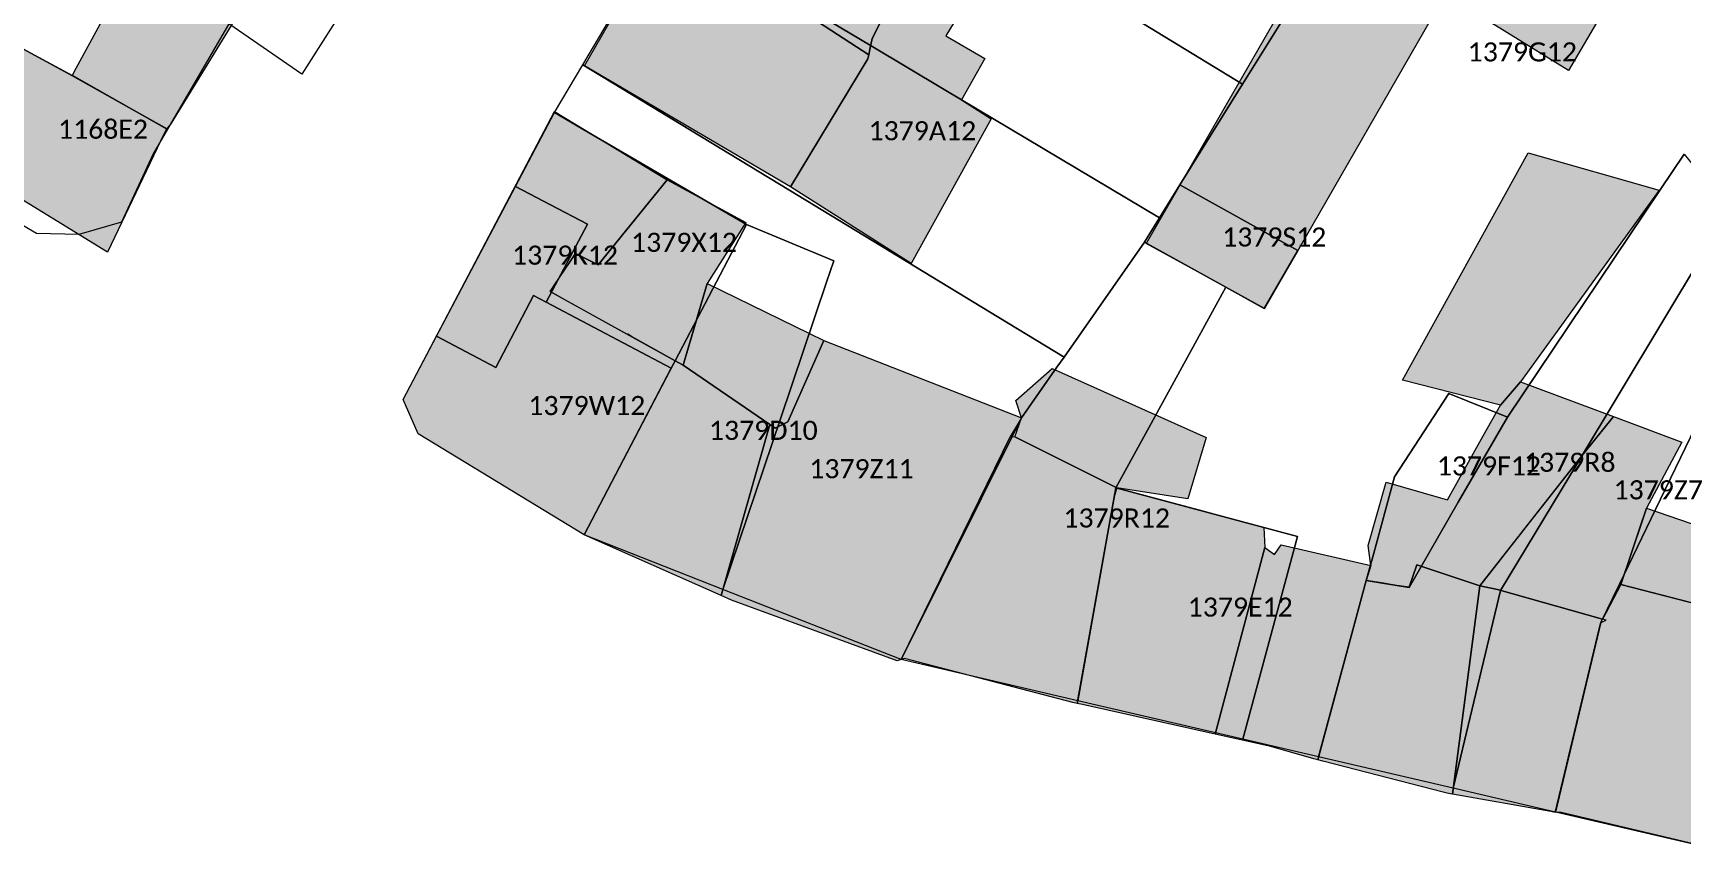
# Model space of a CAD drawing. Header units: metres. Extents: x 113120 to 240396, y 120329 to 242116.
# Drawn here: x 113298.6 to 113367.8, y 121766.1 to 121799.9 of the extents above; entities that cross this region are included whole.
import ezdxf

# ---------------------------------------------------------------- set-up
doc = ezdxf.new("R2010")
doc.units = ezdxf.units.M
doc.header["$LTSCALE"] = 3
for name, color, linetype, lineweight in [('Bpn_CaPa', 78, 'Continuous', 0), ('Bpn_ReBu', 4, 'Continuous', 0), ('Bpt_CaNu', 7, 'Continuous', 0), ('Hachure bâtiment', 11, 'Continuous', 0)]:
    doc.layers.add(name, color=color, linetype=linetype, lineweight=lineweight)
doc.styles.add('Legend', font='')
doc.styles.get('Legend').set_extended_font_data('Calibri')

msp = doc.modelspace()

# ---------------------------------------------------------------- hatches: boundary and pattern name
at = {"layer": 'Hachure bâtiment'}
h = msp.add_hatch(color=256, dxfattribs=at)
h.dxf.hatch_style = 1
h.paths.add_polyline_path([(113350.357, 121812.093), (113348.617, 121813.051), (113346.384, 121809.868), (113350.534, 121807.501), (113352.724, 121810.725), (113355.267, 121814.468), (113352.917, 121815.718), (113350.434, 121812.051)], flags=16)
h.paths.add_polyline_path([(113355.84, 121831.751), (113360.867, 121825.668), (113364.467, 121821.851), (113361.748, 121817.719), (113358.984, 121813.518), (113353.334, 121804.201), (113351.067, 121801.068), (113349.317, 121802.318), (113350.217, 121803.901), (113345.484, 121806.951), (113344.584, 121805.718), (113343.234, 121806.601), (113342.717, 121805.751), (113340.717, 121807.001), (113337.484, 121801.751), (113337.884, 121801.418), (113336.884, 121799.751), (113338.517, 121798.801), (113337.534, 121797.068), (113338.784, 121796.268), (113335.434, 121790.201), (113330.37, 121793.417), (113333.618, 121798.782), (113333.656, 121798.96), (113333.703, 121799.18), (113333.8, 121799.643), (113335.605, 121803.225), (113334.611, 121804.405), (113335.301, 121805.837), (113336.83, 121804.764), (113338.241, 121807.249), (113339.778, 121809.958), (113337.916, 121811.475), (113338.052, 121811.792), (113341.032, 121809.643), (113343.452, 121813.261), (113341.273, 121814.914), (113342.635, 121816.77), (113344.185, 121815.313), (113347.485, 121819.754), (113347.4, 121819.903), (113349.604, 121819.085), (113349.816, 121819.005), (113353.734, 121816.718), (113354.517, 121817.901), (113355.484, 121817.268), (113357.437, 121820.482), (113359.667, 121824.151), (113356.867, 121826.501), (113355.584, 121825.118), (113354.517, 121825.851), (113352.42, 121823.383), (113350.696, 121824.421), (113350.465, 121824.408), (113352.341, 121827.264), (113355.4, 121831.922), (113355.582, 121832.2)])
h = msp.add_hatch(color=256, dxfattribs=at)
h.dxf.hatch_style = 1
h.paths.add_polyline_path([(113373.684, 121803.001), (113371.017, 121798.918), (113370.836, 121799.037), (113365.467, 121802.551), (113362.984, 121798.301), (113357.817, 121801.501), (113350.234, 121788.318), (113348.614, 121789.213), (113345.284, 121791.051), (113345.288, 121791.057), (113351.067, 121801.068), (113353.334, 121804.201), (113356.867, 121802.151), (113364.364, 121814.219), (113364.384, 121814.251), (113369.117, 121808.601), (113373.496, 121803.231)])
h.paths.add_polyline_path([(113350.357, 121812.093), (113348.617, 121813.051), (113346.384, 121809.868), (113350.534, 121807.501), (113352.724, 121810.725), (113355.267, 121814.468), (113352.917, 121815.718), (113350.434, 121812.051)], flags=16)
h = msp.add_hatch(color=256, dxfattribs=at)
h.dxf.hatch_style = 1
h.paths.add_polyline_path([(113335.605, 121803.225), (113333.8, 121799.643), (113333.703, 121799.18), (113333.656, 121798.96), (113325.175, 121804.472), (113325.409, 121804.575), (113327.507, 121807.917), (113327.607, 121808.076)])
h = msp.add_hatch(color=256, dxfattribs=at)
h.dxf.hatch_style = 1
h.paths.add_polyline_path([(113333.656, 121798.96), (113333.618, 121798.782), (113330.37, 121793.417), (113321.739, 121798.489), (113325.175, 121804.472)])
h = msp.add_hatch(color=256, dxfattribs=at)
h.dxf.hatch_style = 1
h.paths.add_polyline_path([(113307.17, 121800.508), (113307.034, 121800.361), (113304.366, 121796.022), (113304.214, 121795.856), (113300.283, 121798.085), (113300.354, 121798.242), (113303.214, 121803.511)])
h = msp.add_hatch(color=256, dxfattribs=at)
h.dxf.hatch_style = 1
h.paths.add_polyline_path([(113300.283, 121798.085), (113304.214, 121795.856), (113304.119, 121795.658), (113301.739, 121790.686), (113294.956, 121794.842), (113294.77, 121794.956), (113294.826, 121795.097), (113297.767, 121799.444)])
h = msp.add_hatch(color=256, dxfattribs=at)
h.dxf.hatch_style = 1
h.paths.add_polyline_path([(113325.201, 121793.713), (113322.314, 121790.146), (113321.359, 121790.632), (113320.433, 121789.265), (113320.292, 121789.025), (113325.539, 121786.129), (113325.47, 121785.995), (113321.723, 121778.825), (113314.761, 121783.065), (113314.139, 121784.498), (113320.481, 121796.574)])
h = msp.add_hatch(color=256, dxfattribs=at)
h.dxf.hatch_style = 1
h.paths.add_polyline_path([(113360.129, 121784.271), (113356.028, 121785.312), (113361.294, 121794.84), (113366.776, 121793.285), (113360.968, 121785.247)])
h = msp.add_hatch(color=256, dxfattribs=at)
h.dxf.hatch_style = 1
h.paths.add_polyline_path([(113322.314, 121790.146), (113325.201, 121793.713), (113328.5, 121791.929), (113326.877, 121789.371), (113326.483, 121788.024), (113325.875, 121785.943), (113325.539, 121786.129), (113323.701, 121787.144), (113323.55, 121787.242), (113323.547, 121787.236), (113323.543, 121787.231), (113321.063, 121788.6), (113320.292, 121789.025), (113321.359, 121790.632)])
h = msp.add_hatch(color=256, dxfattribs=at)
h.dxf.hatch_style = 1
h.paths.add_polyline_path([(113330.258, 121783.565), (113329.733, 121783.303), (113329.504, 121783.46), (113325.875, 121785.943), (113326.877, 121789.371), (113331.764, 121786.975)])
h = msp.add_hatch(color=256, dxfattribs=at)
h.dxf.hatch_style = 1
h.paths.add_polyline_path([(113340.058, 121783.739), (113339.6, 121782.959), (113335.005, 121773.594), (113334.846, 121773.545), (113327.904, 121776.086), (113327.463, 121776.281), (113329.504, 121783.46), (113329.733, 121783.303), (113330.258, 121783.565), (113331.764, 121786.975)])
h = msp.add_hatch(color=256, dxfattribs=at)
h.dxf.hatch_style = 1
h.paths.add_polyline_path([(113325.875, 121785.943), (113329.504, 121783.46), (113327.463, 121776.281), (113321.723, 121778.825), (113325.47, 121785.995), (113325.539, 121786.129)])
h = msp.add_hatch(color=256, dxfattribs=at)
h.dxf.hatch_style = 1
h.paths.add_polyline_path([(113344.049, 121780.797), (113339.781, 121782.933), (113340.058, 121783.739), (113339.812, 121784.458), (113341.334, 121785.802), (113347.788, 121782.907), (113347.019, 121780.333)])
h = msp.add_hatch(color=256, dxfattribs=at)
h.dxf.hatch_style = 1
h.paths.add_polyline_path([(113354.701, 121777.541), (113354.584, 121778.379), (113355.335, 121781.041), (113357.615, 121780.384), (113357.903, 121780.301), (113359.402, 121782.975), (113360.129, 121784.271), (113360.968, 121785.247), (113364.864, 121783.787), (113363.589, 121782.207), (113361.323, 121779.316), (113359.268, 121776.694), (113356.63, 121777.574), (113356.298, 121776.627), (113355.685, 121776.724), (113355.15, 121776.809), (113354.505, 121776.911)])
h = msp.add_hatch(color=256, dxfattribs=at)
h.dxf.hatch_style = 1
h.paths.add_polyline_path([(113364.864, 121783.787), (113367.734, 121782.712), (113366.246, 121779.947), (113365.462, 121777.607), (113365.174, 121776.748), (113364.558, 121775.576), (113364.407, 121775.288), (113360.011, 121776.53), (113359.268, 121776.694), (113363.589, 121782.207)])
h = msp.add_hatch(color=256, dxfattribs=at)
h.dxf.hatch_style = 1
h.paths.add_polyline_path([(113339.781, 121782.933), (113344.049, 121780.797), (113343.951, 121780.482), (113342.392, 121771.76), (113342.206, 121771.801), (113335.149, 121773.639), (113335.005, 121773.594), (113339.6, 121782.959)])
h = msp.add_hatch(color=256, dxfattribs=at)
h.dxf.hatch_style = 1
h.paths.add_polyline_path([(113375.579, 121780.092), (113374.802, 121776.993), (113374.37, 121775.265), (113371.304, 121776.248), (113370.818, 121775.293), (113369.833, 121775.547), (113365.174, 121776.748), (113365.618, 121778.071), (113365.939, 121779.032), (113366.246, 121779.947), (113370.437, 121778.5), (113370.953, 121781.019), (113373.475, 121780.514), (113373.511, 121780.507)])
h = msp.add_hatch(color=256, dxfattribs=at)
h.dxf.hatch_style = 1
h.paths.add_polyline_path([(113347.648, 121779.833), (113350.207, 121779.139), (113350.255, 121778.292), (113348.167, 121770.475), (113342.612, 121771.711), (113342.392, 121771.76), (113343.951, 121780.482), (113344.049, 121780.797)])
h = msp.add_hatch(color=256, dxfattribs=at)
h.dxf.hatch_style = 1
h.paths.add_polyline_path([(113354.701, 121777.541), (113354.505, 121776.911), (113352.469, 121769.398), (113352.304, 121769.441), (113350.498, 121769.956), (113348.167, 121770.475), (113350.255, 121778.292), (113350.658, 121778.005), (113350.944, 121778.408)])
h = msp.add_hatch(color=256, dxfattribs=at)
h.dxf.hatch_style = 1
h.paths.add_polyline_path([(113359.268, 121776.694), (113358.114, 121767.956), (113357.948, 121767.985), (113357.731, 121768.041), (113352.687, 121769.342), (113352.469, 121769.398), (113354.505, 121776.911), (113356.298, 121776.627), (113356.63, 121777.574)])
h = msp.add_hatch(color=256, dxfattribs=at)
h.dxf.hatch_style = 1
h.paths.add_polyline_path([(113360.011, 121776.53), (113364.407, 121775.288), (113364.337, 121775.154), (113364.286, 121774.941), (113362.426, 121767.188), (113362.241, 121767.221), (113358.114, 121767.956), (113359.268, 121776.694)])
h = msp.add_hatch(color=256, dxfattribs=at)
h.dxf.hatch_style = 1
h.paths.add_polyline_path([(113370.818, 121775.293), (113371.304, 121776.248), (113374.373, 121775.264), (113374.239, 121774.745), (113373.485, 121771.831), (113373.428, 121771.613), (113373.386, 121771.439), (113371.76, 121765.528), (113371.632, 121765.057), (113362.612, 121767.203), (113362.426, 121767.188), (113364.286, 121774.941), (113364.337, 121775.154), (113364.564, 121775.244), (113364.407, 121775.288), (113364.558, 121775.576), (113365.174, 121776.748)])

# ---------------------------------------------------------------- linework, layer by layer
at = {"layer": 'Bpn_CaPa'}
for points in [[(113349.317, 121797.719), (113340.948, 121802.841), (113335.514, 121806.166), (113335.858, 121806.673), (113332.361, 121808.813), (113330.617, 121806.25), (113327.625, 121808.065), (113332.734, 121815.573), (113344.096, 121808.016), (113352.318, 121802.547), (113349.317, 121797.719)], [(113327.625, 121808.065), (113330.617, 121806.25), (113332.361, 121808.813), (113335.858, 121806.673), (113335.514, 121806.166), (113340.948, 121802.841), (113349.317, 121797.719), (113346.696, 121793.503), (113345.84, 121792.127), (113336.806, 121797.508), (113333.747, 121799.33), (113325.161, 121804.444), (113327.625, 121808.065)], [(113304.254, 121795.841), (113302.857, 121796.616), (113300.276, 121798.071), (113297.768, 121799.443), (113298.025, 121800.683), (113294.213, 121802.75), (113296.985, 121808.236), (113301.454, 121804.827), (113306.834, 121800.257), (113304.254, 121795.841)], [(113341.838, 121786.285), (113339.102, 121787.946), (113330.296, 121793.292), (113321.665, 121798.532), (113325.161, 121804.444), (113333.747, 121799.33), (113336.806, 121797.508), (113345.84, 121792.127), (113345.206, 121791.107), (113341.838, 121786.285)], [(113311.975, 121801.426), (113309.884, 121798.151), (113306.834, 121800.257), (113308.847, 121803.568), (113311.975, 121801.426)], [(113304.254, 121795.841), (113303.654, 121794.806), (113302.325, 121791.945), (113300.549, 121791.415), (113298.77, 121791.459), (113294.466, 121793.984), (113294.952, 121794.808), (113297.768, 121799.443), (113300.276, 121798.071), (113302.857, 121796.616), (113304.254, 121795.841)], [(113328.526, 121791.846), (113321.909, 121795.703), (113320.484, 121796.534), (113321.665, 121798.532), (113330.296, 121793.292), (113339.102, 121787.946), (113341.838, 121786.285), (113341.538, 121785.855), (113340.059, 121783.738), (113335.006, 121773.594), (113327.536, 121776.535), (113329.95, 121783.693), (113331.883, 121789.422), (113332.185, 121790.317), (113328.526, 121791.846)], [(113325.376, 121785.817), (113320.135, 121788.579), (113321.86, 121791.853), (113320.31, 121792.669), (113318.852, 121793.438), (113320.484, 121796.534), (113321.909, 121795.703), (113328.526, 121791.846), (113325.539, 121786.128), (113325.376, 121785.817)], [(113367.827, 121794.791), (113369.105, 121793.223), (113369.729, 121792.459), (113368.595, 121790.551), (113363.396, 121781.91), (113360.135, 121776.491), (113358.146, 121768.2), (113352.502, 121769.515), (113354.506, 121776.91), (113356.299, 121776.626), (113358.357, 121780.194), (113360.418, 121783.767), (113366.818, 121793.289), (113367.827, 121794.791)], [(113315.541, 121787.157), (113318.852, 121793.438), (113320.31, 121792.669), (113321.86, 121791.853), (113320.135, 121788.579), (113319.604, 121788.859), (113318.018, 121785.851), (113315.541, 121787.157)], [(113346.696, 121793.503), (113351.638, 121790.756), (113350.232, 121788.313), (113348.615, 121789.212), (113345.206, 121791.107), (113345.84, 121792.127), (113346.696, 121793.503)], [(113362.43, 121767.201), (113358.146, 121768.2), (113360.135, 121776.491), (113363.396, 121781.91), (113368.595, 121790.551), (113369.729, 121792.459), (113371.593, 121790.17), (113370.593, 121788.099), (113366.628, 121779.893), (113365.115, 121776.763), (113364.338, 121775.153), (113362.43, 121767.201)], [(113325.376, 121785.817), (113325.539, 121786.128), (113328.526, 121791.846), (113332.185, 121790.317), (113331.883, 121789.422), (113329.95, 121783.693), (113327.536, 121776.535), (113321.722, 121778.824), (113325.376, 121785.817)], [(113342.412, 121771.867), (113335.006, 121773.594), (113340.059, 121783.738), (113341.538, 121785.855), (113341.838, 121786.285), (113345.206, 121791.107), (113348.615, 121789.212), (113345.486, 121783.49), (113344.012, 121780.794), (113342.412, 121771.867)], [(113371.633, 121765.056), (113362.43, 121767.201), (113364.338, 121775.153), (113365.115, 121776.763), (113366.628, 121779.893), (113370.593, 121788.099), (113371.593, 121790.17), (113373.275, 121788.108), (113375.595, 121785.262), (113376.622, 121784.002), (113375.552, 121779.939), (113373.354, 121771.594), (113371.633, 121765.056)], [(113315.541, 121787.157), (113318.018, 121785.851), (113319.604, 121788.859), (113320.135, 121788.579), (113325.376, 121785.817), (113321.722, 121778.824), (113314.762, 121783.064), (113314.14, 121784.497), (113315.541, 121787.157)], [(113360.418, 121783.767), (113358.357, 121780.194), (113356.299, 121776.626), (113354.506, 121776.91), (113354.774, 121777.899), (113355.686, 121781.265), (113357.968, 121784.75), (113360.418, 121783.767)], [(113342.412, 121771.867), (113344.012, 121780.794), (113351.629, 121778.753), (113349.327, 121770.256), (113342.412, 121771.867)]]:
    msp.add_lwpolyline(points, close=True, dxfattribs=at)
msp.add_lwpolyline([(113367.827, 121794.791), (113366.818, 121793.289), (113360.418, 121783.767), (113357.968, 121784.75), (113355.686, 121781.265), (113354.774, 121777.899), (113354.506, 121776.91), (113352.502, 121769.515), (113349.327, 121770.256), (113351.629, 121778.753), (113344.012, 121780.794), (113345.486, 121783.49), (113348.615, 121789.212), (113348.615, 121789.212), (113350.232, 121788.313), (113351.638, 121790.756), (113346.696, 121793.503), (113349.317, 121797.719), (113352.318, 121802.547)], dxfattribs=at)
at = {"layer": 'Bpn_ReBu'}
for points in [[(113373.684, 121803.001), (113371.017, 121798.918), (113370.836, 121799.037), (113365.467, 121802.551), (113362.984, 121798.301), (113357.817, 121801.501), (113350.234, 121788.318), (113348.614, 121789.213), (113345.284, 121791.051), (113345.288, 121791.057), (113351.067, 121801.068), (113353.334, 121804.201), (113356.867, 121802.151), (113364.364, 121814.219), (113364.384, 121814.251), (113369.117, 121808.601), (113373.496, 121803.231), (113373.684, 121803.001)], [(113335.605, 121803.225), (113333.8, 121799.643), (113333.703, 121799.18), (113333.656, 121798.96), (113325.175, 121804.472), (113325.409, 121804.575), (113327.507, 121807.917), (113327.607, 121808.076), (113335.605, 121803.225)], [(113333.656, 121798.96), (113333.618, 121798.782), (113330.37, 121793.417), (113321.739, 121798.489), (113325.175, 121804.472), (113333.656, 121798.96)], [(113307.17, 121800.508), (113307.034, 121800.361), (113304.366, 121796.022), (113304.214, 121795.856), (113300.283, 121798.085), (113300.354, 121798.242), (113303.214, 121803.511), (113307.17, 121800.508)], [(113300.283, 121798.085), (113304.214, 121795.856), (113304.119, 121795.658), (113301.739, 121790.686), (113294.956, 121794.842), (113294.77, 121794.956), (113294.826, 121795.097), (113297.767, 121799.444), (113300.283, 121798.085)], [(113325.201, 121793.713), (113322.314, 121790.146), (113321.359, 121790.632), (113320.433, 121789.265), (113320.292, 121789.025), (113325.539, 121786.129), (113325.47, 121785.995), (113321.723, 121778.825), (113314.761, 121783.065), (113314.139, 121784.498), (113320.481, 121796.574), (113325.201, 121793.713)], [(113360.129, 121784.271), (113356.028, 121785.312), (113361.294, 121794.84), (113366.776, 121793.285), (113360.968, 121785.247), (113360.129, 121784.271)], [(113322.314, 121790.146), (113325.201, 121793.713), (113328.5, 121791.929), (113326.877, 121789.371), (113326.483, 121788.024), (113325.875, 121785.943), (113325.539, 121786.129), (113323.701, 121787.144), (113323.55, 121787.242), (113323.547, 121787.236), (113323.543, 121787.231), (113321.063, 121788.6), (113320.292, 121789.025), (113321.359, 121790.632), (113322.314, 121790.146)], [(113330.258, 121783.565), (113329.733, 121783.303), (113329.504, 121783.46), (113325.875, 121785.943), (113326.877, 121789.371), (113331.764, 121786.975), (113330.258, 121783.565)], [(113340.058, 121783.739), (113339.6, 121782.959), (113335.005, 121773.594), (113334.846, 121773.545), (113327.904, 121776.086), (113327.463, 121776.281), (113329.504, 121783.46), (113329.733, 121783.303), (113330.258, 121783.565), (113331.764, 121786.975), (113340.058, 121783.739)], [(113325.875, 121785.943), (113329.504, 121783.46), (113327.463, 121776.281), (113321.723, 121778.825), (113325.47, 121785.995), (113325.539, 121786.129), (113325.875, 121785.943)], [(113344.049, 121780.797), (113339.781, 121782.933), (113340.058, 121783.739), (113339.812, 121784.458), (113341.334, 121785.802), (113347.788, 121782.907), (113347.019, 121780.333), (113344.049, 121780.797)], [(113354.701, 121777.541), (113354.584, 121778.379), (113355.335, 121781.041), (113357.615, 121780.384), (113357.903, 121780.301), (113359.402, 121782.975), (113360.129, 121784.271), (113360.968, 121785.247), (113364.864, 121783.787), (113363.589, 121782.207), (113361.323, 121779.316), (113359.268, 121776.694), (113356.63, 121777.574), (113356.298, 121776.627), (113355.685, 121776.724), (113355.15, 121776.809), (113354.505, 121776.911), (113354.701, 121777.541)], [(113364.864, 121783.787), (113367.734, 121782.712), (113366.246, 121779.947), (113365.462, 121777.607), (113365.174, 121776.748), (113364.558, 121775.576), (113364.407, 121775.288), (113360.011, 121776.53), (113359.268, 121776.694), (113363.589, 121782.207), (113364.864, 121783.787)], [(113339.781, 121782.933), (113344.049, 121780.797), (113343.951, 121780.482), (113342.392, 121771.76), (113342.206, 121771.801), (113335.149, 121773.639), (113335.005, 121773.594), (113339.6, 121782.959), (113339.781, 121782.933)], [(113375.579, 121780.092), (113374.802, 121776.993), (113374.37, 121775.265), (113371.304, 121776.248), (113370.818, 121775.293), (113369.833, 121775.547), (113365.174, 121776.748), (113365.618, 121778.071), (113365.939, 121779.032), (113366.246, 121779.947), (113370.437, 121778.5), (113370.953, 121781.019), (113373.475, 121780.514), (113373.511, 121780.507), (113375.579, 121780.092)], [(113347.648, 121779.833), (113350.207, 121779.139), (113350.255, 121778.292), (113348.167, 121770.475), (113342.612, 121771.711), (113342.392, 121771.76), (113343.951, 121780.482), (113344.049, 121780.797), (113347.648, 121779.833)], [(113354.701, 121777.541), (113354.505, 121776.911), (113352.469, 121769.398), (113352.304, 121769.441), (113350.498, 121769.956), (113348.167, 121770.475), (113350.255, 121778.292), (113350.658, 121778.005), (113350.944, 121778.408), (113354.701, 121777.541)], [(113359.268, 121776.694), (113358.114, 121767.956), (113357.948, 121767.985), (113357.731, 121768.041), (113352.687, 121769.342), (113352.469, 121769.398), (113354.505, 121776.911), (113356.298, 121776.627), (113356.63, 121777.574), (113359.268, 121776.694)], [(113360.011, 121776.53), (113364.407, 121775.288), (113364.337, 121775.154), (113364.286, 121774.941), (113362.426, 121767.188), (113362.241, 121767.221), (113358.114, 121767.956), (113359.268, 121776.694), (113360.011, 121776.53)], [(113370.818, 121775.293), (113371.304, 121776.248), (113374.373, 121775.264), (113374.239, 121774.745), (113373.485, 121771.831), (113373.428, 121771.613), (113373.386, 121771.439), (113371.76, 121765.528), (113371.632, 121765.057), (113362.612, 121767.203), (113362.426, 121767.188), (113364.286, 121774.941), (113364.337, 121775.154), (113364.564, 121775.244), (113364.407, 121775.288), (113364.558, 121775.576), (113365.174, 121776.748), (113370.818, 121775.293)]]:
    msp.add_lwpolyline(points, close=True, dxfattribs=at)
msp.add_lwpolyline([(113337.884, 121801.418), (113336.884, 121799.751), (113338.517, 121798.801), (113337.534, 121797.068), (113338.784, 121796.268), (113335.434, 121790.201), (113330.37, 121793.417), (113333.618, 121798.782), (113333.656, 121798.96), (113333.703, 121799.18), (113333.8, 121799.643), (113335.605, 121803.225)], dxfattribs=at)

# ---------------------------------------------------------------- texts
at = {"layer": 'Bpt_CaNu', "char_height": 0.8, "attachment_point": 7, "style": 'Legend'}
for s, insert in [('1379G12', (113358.757, 121798.67)), ('1168E2', (113299.672, 121795.429)), ('1379A12', (113333.643, 121795.365)), ('1379X12', (113323.689, 121790.686)), ('1379S12', (113348.464, 121790.908)), ('1379K12', (113318.701, 121790.148)), ('1379W12', (113319.384, 121783.842)), ('1379D10', (113326.953, 121782.801)), ('1379Z11', (113331.159, 121781.194)), ('1379F12', (113357.462, 121781.31)), ('1379R8', (113361.115, 121781.462)), ('1379Z7', (113364.87, 121780.307)), ('1379R12', (113341.81, 121779.127)), ('1379E12', (113347.021, 121775.39))]:
    msp.add_mtext(s, dxfattribs=dict(at, insert=insert))

doc.saveas('drawing.dxf')
